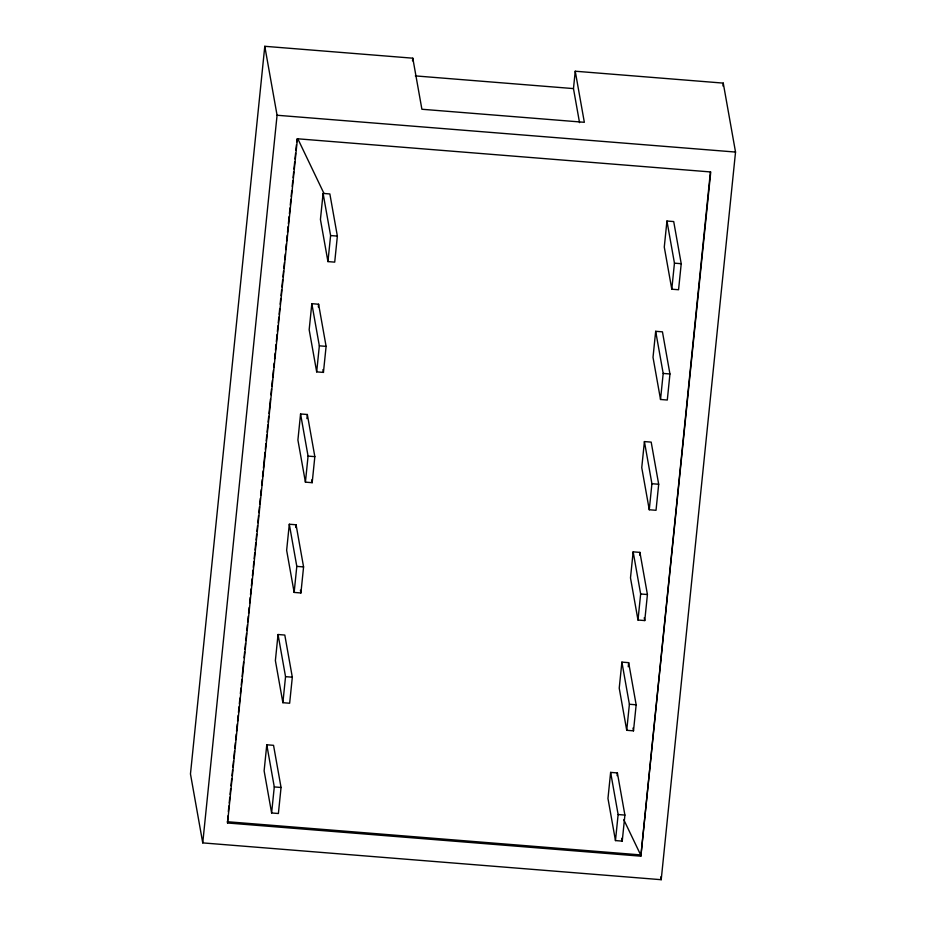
<?xml version="1.0" encoding="UTF-8"?>
<svg xmlns="http://www.w3.org/2000/svg" width="926" height="926" viewBox="0 0 926 926"><rect width="100%" height="100%" fill="white"/><g stroke="black" fill="none" stroke-linecap="round" stroke-linejoin="round"><path stroke-width="1.39" d="M575.243 71.221L584.341 122.301L421.897 109.256L412.799 58.188L264.79 46.3L190.467 773.939L202.748 842.892L661.21 879.7L735.533 152.061L723.252 83.108L575.243 71.221L573.472 88.595L579.537 122.649M202.748 842.892L277.071 115.252L264.79 46.3M227.53 822.994L297.42 138.773L710.751 171.958L640.861 856.18L227.53 822.994L227.889 815.968M228.328 811.651L228.919 805.909M229.208 803.027L229.798 797.274M230.088 794.404L230.678 788.651M230.968 785.78L231.708 778.592M231.998 775.722L232.588 769.969M232.877 767.098L233.468 761.346M233.757 758.475L234.498 751.287M234.787 748.405L235.378 742.652M235.667 739.781L236.257 734.029M236.547 731.158L237.287 723.97M237.577 721.099L238.167 715.347M238.457 712.476L239.047 706.723M239.336 703.841L239.927 698.1M240.366 693.782L240.957 688.03M241.246 685.159L241.836 679.406M242.126 676.536L243.596 662.159M244.036 657.854L244.626 652.101M244.915 649.219L245.506 643.477M245.795 640.595L246.536 633.407M246.825 630.537L247.416 624.784M247.705 621.913L248.295 616.16M248.585 613.29L249.175 607.537M249.615 603.231L250.205 597.478M250.495 594.596L251.085 588.855M251.374 585.973L252.115 578.785M252.404 575.914L252.995 570.161M253.284 567.291L253.874 561.538M254.164 558.667L254.754 552.915M255.055 550.044L255.784 542.856M256.074 539.974L256.664 534.233M256.953 531.35L257.544 525.609M257.845 522.727L258.574 515.539M258.863 512.668L259.454 506.916M259.743 504.045L260.333 498.292M260.634 495.422L261.213 489.669M261.653 485.351L262.243 479.61M262.533 476.728L263.123 470.975M263.424 468.105L265.033 452.293M265.322 449.423L265.912 443.67M266.213 440.799L266.792 435.046M267.093 432.164L267.822 424.988M268.112 422.106L268.702 416.353M269.003 413.482L270.461 399.106M270.901 394.8L271.492 389.047M271.793 386.177L272.371 380.424M272.672 377.542L273.401 370.365M273.702 367.483L274.142 363.177M274.582 358.86L275.161 353.107M275.462 350.236L276.041 344.484M276.342 341.613L277.071 334.425M277.372 331.554L277.95 325.802M278.251 322.919L278.83 317.178M279.131 314.296L279.721 308.555M280.161 304.237L280.74 298.485M281.041 295.614L281.62 289.861M281.921 286.991L282.65 279.802M282.951 276.932L283.53 271.179M283.831 268.297L284.421 262.556M284.71 259.674L285.301 253.932M285.74 249.615L286.319 243.862M286.62 240.991L287.21 235.239M287.5 232.368L288.09 226.615M288.38 223.745L289.109 216.557M289.41 213.674L290 207.933M290.289 205.051L290.88 199.31M291.169 196.428L291.759 190.675M292.199 186.369L292.79 180.616M293.079 177.746L293.669 171.993M293.959 169.122L294.688 161.934M294.989 159.052L295.579 153.311M295.869 150.429L296.459 144.676M296.748 141.805L297.038 138.935M266.781 744.782L264.118 770.837L271.619 812.97L278.39 813.514L281.053 787.47L273.54 745.326L266.781 744.782L274.281 786.926L271.619 812.97M278.043 634.507L275.381 660.562L282.881 702.695L289.653 703.239L292.315 677.195L284.803 635.051L278.043 634.507L285.544 676.651L282.881 702.695M289.306 524.232L286.643 550.287L294.144 592.42L300.915 592.964L303.578 566.92L296.077 524.776L289.306 524.232L296.806 566.376L294.144 592.42M300.568 413.957L297.906 440.012L305.418 482.145L312.178 482.689L314.84 456.645L307.339 414.501L300.568 413.957L308.069 456.101L305.418 482.145M311.83 303.682L309.168 329.737L316.68 371.87L323.44 372.414L326.102 346.37L318.602 304.226L311.83 303.682L319.343 345.826L316.68 371.87M323.093 193.418L320.431 219.462L327.943 261.595L334.714 262.139L337.365 236.095L329.864 193.951L323.093 193.418L330.605 235.551L327.943 261.595M295.788 527.519L296.077 524.776M306.911 418.621L307.339 414.501M318.324 306.969L318.602 304.226M412.521 60.85L412.799 58.188M610.628 772.388L607.965 798.443L615.466 840.577L622.237 841.121L624.9 815.077L617.387 772.932L610.628 772.388L618.128 814.533L615.466 840.577M621.89 662.113L619.228 688.168L626.728 730.301L633.5 730.845L636.162 704.802L628.661 662.657L621.89 662.113L629.391 704.258L626.728 730.301M633.153 551.85L630.49 577.893L637.991 620.026L644.762 620.57L647.424 594.527L639.924 552.382L633.153 551.85L640.653 593.983L637.991 620.026M644.415 441.575L641.753 467.618L649.265 509.751L656.025 510.295L658.687 484.252L651.186 442.119L644.415 441.575L651.916 483.708L649.265 509.751M655.677 331.3L653.015 357.343L660.527 399.476L667.299 400.02L669.949 373.977L662.449 331.844L655.677 331.3L663.19 373.433L660.527 399.476M666.94 221.025L664.278 247.068L671.79 289.201L678.561 289.745L681.223 263.702L673.711 221.569L666.94 221.025L674.452 263.158L671.79 289.201M617.11 775.675L617.387 772.932M628.233 666.778L628.661 662.657M639.635 555.125L639.924 552.382M710.381 172.12L640.861 856.18M722.963 85.991L723.252 83.108M415.334 75.897L573.472 88.595M277.071 115.252L735.533 152.061M330.605 235.551L337.365 236.095M674.452 263.158L681.223 263.702M319.343 345.826L326.102 346.37M663.19 373.433L669.949 373.977M308.069 456.101L314.84 456.645M651.916 483.708L658.687 484.252M296.806 566.376L303.578 566.92M640.653 593.983L647.424 594.527M285.544 676.651L292.315 677.195M629.391 704.258L636.162 704.802M274.281 786.926L281.053 787.47M618.128 814.533L624.9 815.077M227.298 821.721L640.642 854.906L623.811 819.742M297.813 138.796L323.996 193.488M644.264 617.769L644.762 620.57M660.713 876.887L661.21 879.7M633.002 728.044L633.5 730.845M621.74 838.308L622.237 841.121M322.942 369.613L323.44 372.414M311.68 479.888L312.178 482.689M300.418 590.151L300.915 592.964"/></g></svg>
